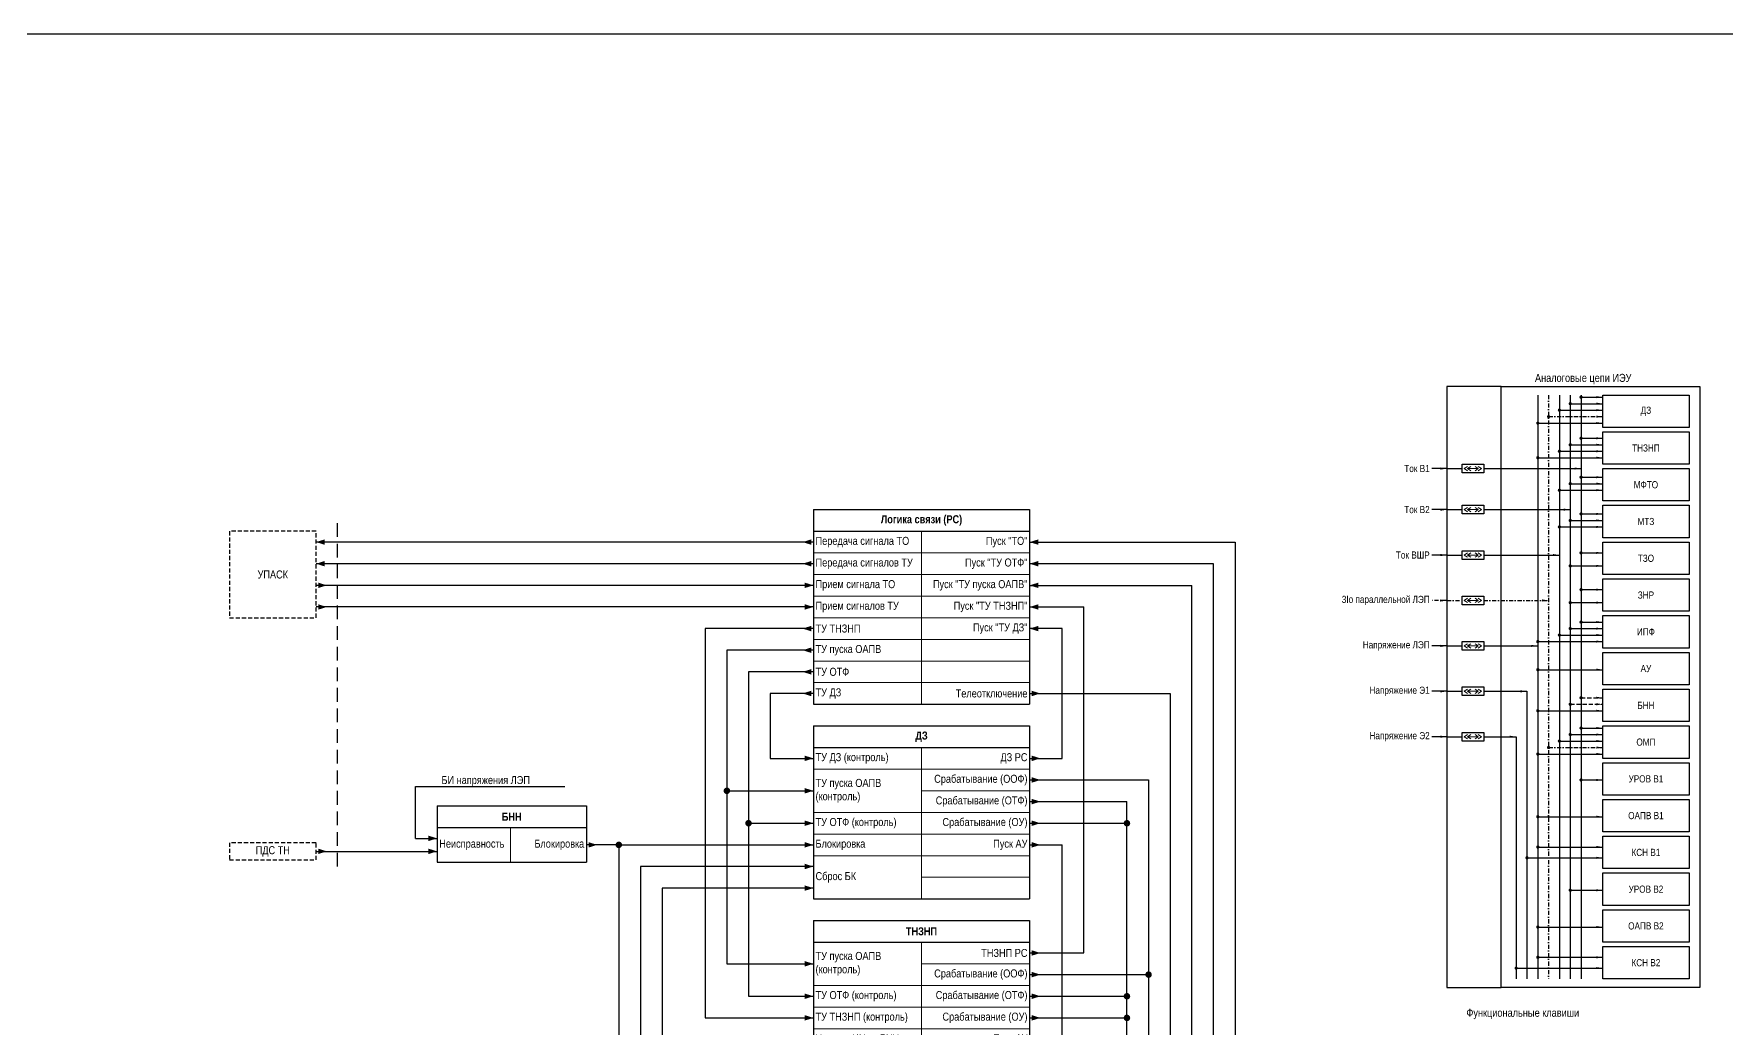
# Model space of a CAD drawing. Header units: millimetres. Extents: x -14593 to 14732, y -17400 to 5232.
# Drawn here: x 4914 to 5697, y -14575 to -14115 of the extents above; entities that cross this region are included whole.
import ezdxf

# ---------------------------------------------------------------- set-up
doc = ezdxf.new("R2010")
doc.units = ezdxf.units.MM
doc.linetypes.add('штриховая2', pattern=[9.525, 6.35, -3.175])
doc.linetypes.add('штрихпунктирная2', pattern=[12.7, 6.35, -3.175, 0, -3.175])
for name, color, linetype, lineweight in [('Основная', 7, 'Continuous', 30), ('Отключение_включение', 1, 'Continuous', 30), ('Тонкая', 7, 'Continuous', 18), ('Цепи внешние', 84, 'Continuous', 30), ('Цепи внутренние', 5, 'Continuous', 30), ('Цепи ТН', 200, 'Continuous', 30), ('Цепи ТТ', 23, 'Continuous', 30), ('Цепи ТТ  других присоединений', 23, 'штрихпунктирная2', 30)]:
    doc.layers.add(name, color=color, linetype=linetype, lineweight=lineweight)
doc.styles.add('Narrow', font='ARIALN.TTF')
doc.styles.add('Табл дан', font='ARIALN.TTF')
doc.styles.add('Табл загол', font='ARIALNB.TTF')

# ---------------------------------------------------------------- blocks, each defined once
blk = doc.blocks.new('Point')
at = {"layer": 'Основная', "color": 0, "const_width": 1.5}
blk.add_lwpolyline([(-0.75, 0, 1), (0.75, 0, 1)], format="xyb", close=True, dxfattribs=at)
blk = doc.blocks.new('*T495')
at = {"layer": 'Основная', "color": 0, "linetype": 'ByBlock', "lineweight": -2, "transparency": 16777216}
for p, q in [((0, 0), (100, 0)), ((0, 0), (0, -10)), ((100, 0), (100, -10))]:
    blk.add_line(p, q, dxfattribs=at)
at = {"layer": 'Основная', "color": 0, "linetype": 'ByBlock', "lineweight": 30, "transparency": 16777216}
for p, q in [((0, -10), (100, -10)), ((0, -10), (0, -90)), ((100, -10), (100, -90)), ((0, -90), (100, -90))]:
    blk.add_line(p, q, dxfattribs=at)
at = {"layer": 'Основная', "color": 0, "linetype": 'ByBlock', "lineweight": 18, "transparency": 16777216}
for p, q in [((50, -10), (50, -90)), ((0, -20), (100, -20)), ((0, -30), (100, -30)), ((0, -40), (100, -40)), ((0, -50), (100, -50)), ((0, -60), (100, -60)), ((0, -70), (100, -70)), ((0, -80), (100, -80))]:
    blk.add_line(p, q, dxfattribs=at)
at = {"layer": 'Основная', "color": 0, "transparency": 16777216, "char_height": 3.7}
for s, insert, width, attachment_point, style in [('Логика связи (РС)', (50, -5), 97, 5, 'Табл загол'), ('Передача сигнала ТО ', (1, -15), 48, 4, 'Табл дан'), ('Пуск "ТО"', (99, -15), 48, 6, 'Табл дан'), ('Передача сигналов ТУ', (1, -25), 48, 4, 'Табл дан'), ('Пуск "ТУ ОТФ"', (99, -25), 48, 6, 'Табл дан'), ('Прием сигнала ТО ', (1, -35), 48, 4, 'Табл дан'), ('Пуск "ТУ пуска ОАПВ"', (99, -35), 48, 6, 'Табл дан'), ('Прием сигналов ТУ', (1, -45), 48, 4, 'Табл дан'), ('Пуск "ТУ ТНЗНП" ', (99, -45), 48, 6, 'Табл дан'), ('ТУ ТНЗНП', (1, -55), 48, 4, 'Табл дан'), ('Пуск "ТУ ДЗ"', (99, -55), 48, 6, 'Табл дан'), ('ТУ пуска ОАПВ', (1, -65), 48, 4, 'Табл дан'), ('ТУ ОТФ', (1, -75), 48, 4, 'Табл дан'), ('ТУ ДЗ', (1, -85), 48, 4, 'Табл дан'), ('Телеотключение', (99, -85), 48, 6, 'Табл дан')]:
    blk.add_mtext(s, dxfattribs=dict(at, insert=insert, width=width, attachment_point=attachment_point, style=style))
blk = doc.blocks.new('*T494')
at = {"layer": 'Основная', "color": 0, "linetype": 'ByBlock', "lineweight": -2, "transparency": 16777216}
for p, q in [((0, 0), (69, 0)), ((0, 0), (0, -10)), ((69, 0), (69, -10))]:
    blk.add_line(p, q, dxfattribs=at)
at = {"layer": 'Основная', "color": 0, "linetype": 'ByBlock', "lineweight": 30, "transparency": 16777216}
for p, q in [((0, -10), (69, -10)), ((0, -10), (0, -26)), ((69, -10), (69, -26)), ((0, -26), (69, -26))]:
    blk.add_line(p, q, dxfattribs=at)
at = {"layer": 'Основная', "color": 0, "linetype": 'ByBlock', "lineweight": 18, "transparency": 16777216}
blk.add_line((34, -10), (34, -26), dxfattribs=at)
at = {"layer": 'Основная', "color": 0, "transparency": 16777216, "char_height": 3.7}
for s, insert, width, attachment_point, style in [('{\\C256;БНН}', (34.5, -5), 66, 5, 'Табл загол'), ('Неисправность', (1, -18), 32, 4, 'Табл дан'), ('Блокировка', (68, -18), 33, 6, 'Табл дан')]:
    blk.add_mtext(s, dxfattribs=dict(at, insert=insert, width=width, attachment_point=attachment_point, style=style))
blk = doc.blocks.new('*T486')
at = {"layer": 'Основная', "color": 0, "linetype": 'ByBlock', "lineweight": -2, "transparency": 16777216}
for p, q in [((0, 0), (100, 0)), ((0, 0), (0, -10)), ((100, 0), (100, -10))]:
    blk.add_line(p, q, dxfattribs=at)
at = {"layer": 'Основная', "color": 0, "linetype": 'ByBlock', "lineweight": 30, "transparency": 16777216}
for p, q in [((0, -10), (100, -10)), ((0, -10), (0, -80)), ((100, -10), (100, -80)), ((0, -80), (100, -80))]:
    blk.add_line(p, q, dxfattribs=at)
at = {"layer": 'Основная', "color": 0, "linetype": 'ByBlock', "lineweight": 18, "transparency": 16777216}
for p, q in [((50, -10), (50, -80)), ((50, -20), (100, -20)), ((0, -30), (100, -30)), ((0, -40), (100, -40)), ((0, -50), (100, -50)), ((0, -60), (100, -60)), ((50, -70), (100, -70))]:
    blk.add_line(p, q, dxfattribs=at)
at = {"layer": 'Основная', "color": 0, "transparency": 16777216, "char_height": 3.7}
for s, insert, width, attachment_point, style in [('{\\C256;ТНЗНП}', (50, -5), 97, 5, 'Табл загол'), ('ТУ пуска ОАПВ (контроль)', (1, -20), 48, 4, 'Табл дан'), ('ТНЗНП РС', (99, -15), 48, 6, 'Табл дан'), ('Срабатывание (ООФ)', (99, -25), 48, 6, 'Табл дан'), ('ТУ ОТФ (контроль)', (1, -35), 48, 4, 'Табл дан'), ('Срабатывание (ОТФ)', (99, -35), 48, 6, 'Табл дан'), ('ТУ ТНЗНП (контроль)', (1, -45), 48, 4, 'Табл дан'), ('Срабатывание (ОУ)', (99, -45), 48, 6, 'Табл дан'), ('{\\C256;Неиспр. ЦН от БНН}', (1, -55), 48, 4, 'Табл дан'), ('Пуск АУ', (99, -55), 48, 6, 'Табл дан'), ('Цикл ОАПВ', (1, -70), 48, 4, 'Табл дан')]:
    blk.add_mtext(s, dxfattribs=dict(at, insert=insert, width=width, attachment_point=attachment_point, style=style))
blk = doc.blocks.new('*T490')
at = {"layer": 'Основная', "color": 0, "linetype": 'ByBlock', "lineweight": -2, "transparency": 16777216}
for p, q in [((0, 0), (100, 0)), ((0, 0), (0, -10)), ((100, 0), (100, -10))]:
    blk.add_line(p, q, dxfattribs=at)
at = {"layer": 'Основная', "color": 0, "linetype": 'ByBlock', "lineweight": 30, "transparency": 16777216}
for p, q in [((0, -10), (100, -10)), ((0, -10), (0, -80)), ((100, -10), (100, -80)), ((0, -80), (100, -80))]:
    blk.add_line(p, q, dxfattribs=at)
at = {"layer": 'Основная', "color": 0, "linetype": 'ByBlock', "lineweight": 18, "transparency": 16777216}
for p, q in [((50, -10), (50, -80)), ((0, -20), (100, -20)), ((50, -30), (100, -30)), ((0, -40), (100, -40)), ((0, -50), (100, -50)), ((0, -60), (100, -60)), ((50, -70), (100, -70))]:
    blk.add_line(p, q, dxfattribs=at)
at = {"layer": 'Основная', "color": 0, "transparency": 16777216, "char_height": 3.7}
for s, insert, width, attachment_point, style in [('{\\C256;ДЗ}', (50, -5), 97, 5, 'Табл загол'), ('ТУ ДЗ (контроль)', (1, -15), 48, 4, 'Табл дан'), ('ДЗ РС', (99, -15), 48, 6, 'Табл дан'), ('Срабатывание (ООФ)', (99, -25), 48, 6, 'Табл дан'), ('ТУ пуска ОАПВ (контроль)', (1, -30), 48, 4, 'Табл дан'), ('Срабатывание (ОТФ)', (99, -35), 48, 6, 'Табл дан'), ('ТУ ОТФ (контроль)', (1, -45), 48, 4, 'Табл дан'), ('Срабатывание (ОУ)', (99, -45), 48, 6, 'Табл дан'), ('{\\C256;Блокировка}', (1, -55), 48, 4, 'Табл дан'), ('Пуск АУ', (99, -55), 48, 6, 'Табл дан'), ('Сброс БК', (1, -70), 48, 4, 'Табл дан')]:
    blk.add_mtext(s, dxfattribs=dict(at, insert=insert, width=width, attachment_point=attachment_point, style=style))

msp = doc.modelspace()

# ---------------------------------------------------------------- linework, layer by layer
at = {"layer": 'Основная', "ltscale": 0.3}
msp.add_lwpolyline([(5593, -14278), (5568, -14278), (5568, -14556), (5593, -14556)], dxfattribs=at)
msp.add_lwpolyline([(5593, -14278), (5685, -14278), (5685, -14556), (5593, -14556)], close=True, dxfattribs=at)
at = {"layer": 'Основная'}
for points in [[(5640, -14282), (5680, -14282), (5680, -14297), (5640, -14297)], [(5640, -14299), (5680, -14299), (5680, -14314), (5640, -14314)], [(5575, -14314), (5585, -14314), (5585, -14318), (5575, -14318)], [(5640, -14316), (5680, -14316), (5680, -14331), (5640, -14331)], [(5575, -14333), (5585, -14333), (5585, -14337), (5575, -14337)], [(5640, -14333), (5680, -14333), (5680, -14348), (5640, -14348)], [(5640, -14350), (5680, -14350), (5680, -14365), (5640, -14365)], [(5575, -14354), (5585, -14354), (5585, -14358), (5575, -14358)], [(5640, -14367), (5680, -14367), (5680, -14382), (5640, -14382)], [(5575, -14375), (5585, -14375), (5585, -14379), (5575, -14379)], [(5640, -14384), (5680, -14384), (5680, -14399), (5640, -14399)], [(5575, -14396), (5585, -14396), (5585, -14400), (5575, -14400)], [(5640, -14401), (5680, -14401), (5680, -14416), (5640, -14416)], [(5575, -14417), (5585, -14417), (5585, -14421), (5575, -14421)], [(5640, -14418), (5680, -14418), (5680, -14433), (5640, -14433)], [(5575, -14438), (5585, -14438), (5585, -14442), (5575, -14442)], [(5640, -14435), (5680, -14435), (5680, -14450), (5640, -14450)], [(5640, -14452), (5680, -14452), (5680, -14467), (5640, -14467)], [(5640, -14469), (5680, -14469), (5680, -14484), (5640, -14484)], [(5640, -14486), (5680, -14486), (5680, -14501), (5640, -14501)], [(5640, -14503), (5680, -14503), (5680, -14518), (5640, -14518)], [(5640, -14520), (5680, -14520), (5680, -14535), (5640, -14535)], [(5640, -14537), (5680, -14537), (5680, -14552), (5640, -14552)]]:
    msp.add_lwpolyline(points, close=True, dxfattribs=at)
at = {"layer": 'Отключение_включение'}
msp.add_lwpolyline([(4890, -14115), (5809, -14115), (5809, -15405), (4890, -15405)], close=True, dxfattribs=at)
at = {"layer": 'Отключение_включение', "ltscale": 0.3}
for points in [[(5045, -14350, 0, 2.5, 0), (5049, -14350, 0, 0, 0)], [(5270, -14350, 0, 2.5, 0), (5274, -14350, 0, 0, 0)], [(5375, -14350, 0, 2.5, 0), (5379, -14350, 0, 0, 0)], [(5050, -14370, 0, 2.5, 0), (5046, -14370, 0, 0, 0)], [(5275, -14370, 0, 2.5, 0), (5271, -14370, 0, 0, 0)], [(5380, -14420, 0, 2.5, 0), (5376, -14420, 0, 0, 0)], [(5380, -14460, 0, 2.5, 0), (5376, -14460, 0, 0, 0)], [(5380, -14470, 0, 2.5, 0), (5376, -14470, 0, 0, 0)], [(5380, -14480, 0, 2.5, 0), (5376, -14480, 0, 0, 0)], [(5380, -14550, 0, 2.5, 0), (5376, -14550, 0, 0, 0)], [(5380, -14560, 0, 2.5, 0), (5376, -14560, 0, 0, 0)], [(5380, -14570, 0, 2.5, 0), (5376, -14570, 0, 0, 0)]]:
    msp.add_lwpolyline(points, format="xyseb", dxfattribs=at)
for points in [[(5275, -14350), (5045, -14350)], [(5375, -14350), (5470, -14350)], [(5470, -14350), (5470, -14785)], [(5275, -14370), (5045, -14370)], [(5375, -14420), (5440, -14420)], [(5440, -14420), (5440, -14832)], [(5430, -14460), (5430, -14842)], [(5420, -14854), (5420, -14470)], [(5375, -14550), (5430, -14550)], [(5375, -14560), (5420, -14560), (5420, -14560)]]:
    msp.add_lwpolyline(points, dxfattribs=at)
at = {"layer": 'Отключение_включение'}
for points in [[(5375, -14460), (5430, -14460)], [(5375, -14470), (5420, -14470)], [(5375, -14480), (5420, -14480)], [(5375, -14570), (5420, -14570)]]:
    msp.add_lwpolyline(points, dxfattribs=at)
at = {"layer": 'Тонкая', "ltscale": 0.25}
for p, q in [((5576, -14316), (5577.5, -14315)), ((5577.5, -14317), (5576, -14316)), ((5577.5, -14316), (5579, -14315)), ((5579, -14317), (5577.5, -14316)), ((5582.5, -14316), (5581, -14315)), ((5581, -14317), (5582.5, -14316)), ((5584, -14316), (5582.5, -14315)), ((5582.5, -14317), (5584, -14316)), ((5576, -14335), (5577.5, -14334)), ((5577.5, -14336), (5576, -14335)), ((5577.5, -14335), (5579, -14334)), ((5579, -14336), (5577.5, -14335)), ((5582.5, -14335), (5581, -14334)), ((5581, -14336), (5582.5, -14335)), ((5584, -14335), (5582.5, -14334)), ((5582.5, -14336), (5584, -14335)), ((5576, -14356), (5577.5, -14355)), ((5577.5, -14357), (5576, -14356)), ((5577.5, -14356), (5579, -14355)), ((5579, -14357), (5577.5, -14356)), ((5582.5, -14356), (5581, -14355)), ((5581, -14357), (5582.5, -14356)), ((5584, -14356), (5582.5, -14355)), ((5582.5, -14357), (5584, -14356)), ((5576, -14377), (5577.5, -14376)), ((5577.5, -14377), (5579, -14376)), ((5582.5, -14377), (5581, -14376)), ((5584, -14377), (5582.5, -14376)), ((5577.5, -14378), (5576, -14377)), ((5579, -14378), (5577.5, -14377)), ((5581, -14378), (5582.5, -14377)), ((5582.5, -14378), (5584, -14377)), ((5576, -14398), (5577.5, -14397)), ((5577.5, -14399), (5576, -14398)), ((5577.5, -14398), (5579, -14397)), ((5579, -14399), (5577.5, -14398)), ((5582.5, -14398), (5581, -14397)), ((5581, -14399), (5582.5, -14398)), ((5584, -14398), (5582.5, -14397)), ((5582.5, -14399), (5584, -14398)), ((5576, -14419), (5577.5, -14418)), ((5577.5, -14420), (5576, -14419)), ((5577.5, -14419), (5579, -14418)), ((5579, -14420), (5577.5, -14419)), ((5582.5, -14419), (5581, -14418)), ((5581, -14420), (5582.5, -14419)), ((5584, -14419), (5582.5, -14418)), ((5582.5, -14420), (5584, -14419)), ((5576, -14440), (5577.5, -14439)), ((5577.5, -14440), (5579, -14439)), ((5582.5, -14440), (5581, -14439)), ((5584, -14440), (5582.5, -14439)), ((5577.5, -14441), (5576, -14440)), ((5579, -14441), (5577.5, -14440)), ((5581, -14441), (5582.5, -14440)), ((5582.5, -14441), (5584, -14440))]:
    msp.add_line(p, q, dxfattribs=at)
at = {"layer": 'Тонкая'}
for p, q in [((5582.5, -14316), (5577.5, -14316)), ((5582.5, -14335), (5577.5, -14335)), ((5582.5, -14356), (5577.5, -14356)), ((5582.5, -14377), (5577.5, -14377)), ((5582.5, -14398), (5577.5, -14398)), ((5582.5, -14419), (5577.5, -14419)), ((5582.5, -14440), (5577.5, -14440))]:
    msp.add_line(p, q, dxfattribs=at)
at = {"layer": 'Цепи внешние', "linetype": 'штриховая2', "ltscale": 0.3}
for points in [[(5045, -14345), (5005, -14345), (5005, -14385), (5045, -14385)], [(5045, -14489), (5005, -14489), (5005, -14497), (5045, -14497)]]:
    msp.add_lwpolyline(points, close=True, dxfattribs=at)
at = {"layer": 'Цепи внешние', "ltscale": 0.3}
for points in [[(5045, -14360, 0, 2.5, 0), (5049, -14360, 0, 0, 0)], [(5270, -14360, 0, 2.5, 0), (5274, -14360, 0, 0, 0)], [(5050, -14380, 0, 2.5, 0), (5046, -14380, 0, 0, 0)], [(5275, -14380, 0, 2.5, 0), (5271, -14380, 0, 0, 0)], [(5050, -14493, 0, 2.5, 0), (5046, -14493, 0, 0, 0)], [(5101, -14493, 0, 2.5, 0), (5097, -14493, 0, 0, 0)]]:
    msp.add_lwpolyline(points, format="xyseb", dxfattribs=at)
for points in [[(5275, -14360), (5045, -14360)], [(5275, -14380), (5045, -14380)]]:
    msp.add_lwpolyline(points, dxfattribs=at)
at = {"layer": 'Цепи внешние'}
msp.add_lwpolyline([(5045, -14493), (5101, -14493)], dxfattribs=at)
at = {"layer": 'Цепи внутренние', "linetype": 'штриховая2'}
msp.add_lwpolyline([(5055, -14500), (5055, -14340)], dxfattribs=at)
at = {"layer": 'Цепи внутренние', "ltscale": 0.3}
for points in [[(5375, -14360, 0, 2.5, 0), (5379, -14360, 0, 0, 0)], [(5375, -14370, 0, 2.5, 0), (5379, -14370, 0, 0, 0)], [(5375, -14380, 0, 2.5, 0), (5379, -14380, 0, 0, 0)], [(5270, -14390, 0, 2.5, 0), (5274, -14390, 0, 0, 0)], [(5375, -14390, 0, 2.5, 0), (5379, -14390, 0, 0, 0)], [(5270, -14400, 0, 2.5, 0), (5274, -14400, 0, 0, 0)], [(5270, -14410, 0, 2.5, 0), (5274, -14410, 0, 0, 0)], [(5270, -14420, 0, 2.5, 0), (5274, -14420, 0, 0, 0)], [(5275, -14450, 0, 2.5, 0), (5271, -14450, 0, 0, 0)], [(5380, -14450, 0, 2.5, 0), (5376, -14450, 0, 0, 0)], [(5275, -14465, 0, 2.5, 0), (5271, -14465, 0, 0, 0)], [(5101, -14487, 0, 2.5, 0), (5097, -14487, 0, 0, 0)], [(5275, -14480, 0, 2.5, 0), (5271, -14480, 0, 0, 0)], [(5175, -14490, 0, 2.5, 0), (5171, -14490, 0, 0, 0)], [(5275, -14490, 0, 2.5, 0), (5271, -14490, 0, 0, 0)], [(5380, -14490, 0, 2.5, 0), (5376, -14490, 0, 0, 0)], [(5275, -14500, 0, 2.5, 0), (5271, -14500, 0, 0, 0)], [(5275, -14510, 0, 2.5, 0), (5271, -14510, 0, 0, 0)], [(5380, -14540, 0, 2.5, 0), (5376, -14540, 0, 0, 0)], [(5275, -14545, 0, 2.5, 0), (5271, -14545, 0, 0, 0)], [(5275, -14560, 0, 2.5, 0), (5271, -14560, 0, 0, 0)], [(5275, -14570, 0, 2.5, 0), (5271, -14570, 0, 0, 0)]]:
    msp.add_lwpolyline(points, format="xyseb", dxfattribs=at)
for points in [[(5460, -14360), (5375, -14360)], [(5460, -14795), (5460, -14360)], [(5375, -14370), (5450, -14370)], [(5450, -14805), (5450, -14370)], [(5375, -14380), (5400, -14380)], [(5400, -14540), (5400, -14380)], [(5225, -14390), (5225, -14570)], [(5275, -14390), (5225, -14390)], [(5235, -14400), (5235, -14545)], [(5275, -14400), (5235, -14400)], [(5245, -14410), (5245, -14560)], [(5275, -14410), (5245, -14410)], [(5275, -14420), (5255, -14420)], [(5235, -14465), (5275, -14465)], [(5245, -14480), (5275, -14480)], [(5185, -14490), (5170, -14490)], [(5195, -14500), (5195, -15325)], [(5275, -14500), (5195, -14500)], [(5205, -14510), (5205, -15325)], [(5275, -14510), (5205, -14510)], [(5375, -14540), (5400, -14540)], [(5235, -14545), (5275, -14545)], [(5245, -14560), (5275, -14560)], [(5225, -14570), (5275, -14570)]]:
    msp.add_lwpolyline(points, dxfattribs=at)
at = {"layer": 'Цепи внутренние'}
for points in [[(5390, -14390), (5375, -14390)], [(5390, -14450), (5390, -14390)], [(5255, -14420), (5255, -14450)], [(5255, -14450), (5275, -14450)], [(5375, -14450), (5390, -14450)], [(5091, -14463), (5160, -14463)], [(5091, -14487), (5091, -14463)], [(5091, -14487), (5101, -14487)], [(5185, -14490), (5185, -14870)], [(5185, -14490), (5275, -14490)], [(5375, -14490), (5390, -14490)], [(5390, -14710), (5390, -14490)]]:
    msp.add_lwpolyline(points, dxfattribs=at)
at = {"layer": 'Цепи ТН', "ltscale": 0.3}
for points in [[(5610, -14282), (5610, -14552)], [(5610, -14295), (5640, -14295)], [(5610, -14311), (5640, -14311)], [(5568, -14398), (5561, -14398)], [(5568, -14398), (5575, -14398)], [(5585, -14398), (5610, -14398)], [(5610, -14396), (5640, -14396)], [(5610, -14409), (5640, -14409)], [(5568, -14419), (5561, -14419)], [(5568, -14419), (5575, -14419)], [(5585, -14419), (5605, -14419)], [(5605, -14419), (5605, -14552)], [(5610, -14428), (5640, -14428)], [(5568, -14440), (5561, -14440)], [(5568, -14440), (5575, -14440)], [(5585, -14440), (5600, -14440)], [(5600, -14440), (5600, -14552)], [(5610, -14448), (5640, -14448)], [(5610, -14477), (5640, -14477)], [(5610, -14491), (5640, -14491)], [(5605, -14496), (5640, -14496)], [(5610, -14528), (5640, -14528)], [(5600, -14547), (5640, -14547)], [(5610, -14542), (5640, -14542)]]:
    msp.add_lwpolyline(points, dxfattribs=at)
at = {"layer": 'Цепи ТН'}
for points in [[(5640, -14295, 0, 1, 0), (5637, -14295, 0, 0, 0)], [(5640, -14311, 0, 1, 0), (5637, -14311, 0, 0, 0)], [(5568, -14398, 0, 1, 0), (5565, -14398, 0, 0, 0)], [(5610, -14398, 0, 1, 0), (5607, -14398, 0, 0, 0)], [(5640, -14396, 0, 1, 0), (5637, -14396, 0, 0, 0)], [(5640, -14409, 0, 1, 0), (5637, -14409, 0, 0, 0)], [(5568, -14419, 0, 1, 0), (5565, -14419, 0, 0, 0)], [(5605, -14419, 0, 1, 0), (5602, -14419, 0, 0, 0)], [(5640, -14428, 0, 1, 0), (5637, -14428, 0, 0, 0)], [(5568, -14440, 0, 1, 0), (5565, -14440, 0, 0, 0)], [(5600, -14440, 0, 1, 0), (5597, -14440, 0, 0, 0)], [(5640, -14448, 0, 1, 0), (5637, -14448, 0, 0, 0)], [(5640, -14477, 0, 1, 0), (5637, -14477, 0, 0, 0)], [(5640, -14491, 0, 1, 0), (5637, -14491, 0, 0, 0)], [(5640, -14496, 0, 1, 0), (5637, -14496, 0, 0, 0)], [(5640, -14528, 0, 1, 0), (5637, -14528, 0, 0, 0)], [(5640, -14542, 0, 1, 0), (5637, -14542, 0, 0, 0)], [(5640, -14547, 0, 1, 0), (5637, -14547, 0, 0, 0)]]:
    msp.add_lwpolyline(points, format="xyseb", dxfattribs=at)
at = {"layer": 'Цепи ТТ', "ltscale": 0.3}
for points in [[(5620, -14282), (5620, -14552)], [(5625, -14282), (5625, -14552)], [(5630, -14282), (5630, -14552)], [(5620, -14289), (5640, -14289)], [(5625, -14286), (5640, -14286)], [(5630, -14283), (5640, -14283)], [(5625, -14305), (5640, -14305)], [(5630, -14302), (5640, -14302)], [(5620, -14308), (5640, -14308)], [(5568, -14316), (5561, -14316)], [(5568, -14316), (5561, -14316)], [(5568, -14316), (5575, -14316)], [(5585, -14316), (5630, -14316)], [(5630, -14320), (5640, -14320)], [(5620, -14326), (5640, -14326)], [(5625, -14323), (5640, -14323)], [(5568, -14335), (5561, -14335)], [(5568, -14335), (5575, -14335)], [(5585, -14335), (5625, -14335)], [(5630, -14337), (5640, -14337)], [(5620, -14343), (5640, -14343)], [(5625, -14340), (5640, -14340)], [(5568, -14356), (5561, -14356)], [(5568, -14356), (5575, -14356)], [(5585, -14356), (5620, -14356)], [(5630, -14355), (5640, -14355)], [(5625, -14361), (5640, -14361)], [(5630, -14372), (5640, -14372)], [(5625, -14378), (5640, -14378)], [(5625, -14390), (5640, -14390)], [(5630, -14387), (5640, -14387)], [(5620, -14393), (5640, -14393)], [(5625, -14439), (5640, -14439)], [(5630, -14436), (5640, -14436)], [(5620, -14442), (5640, -14442)], [(5630, -14460), (5640, -14460)], [(5625, -14511), (5640, -14511)]]:
    msp.add_lwpolyline(points, dxfattribs=at)
at = {"layer": 'Цепи ТТ'}
for points in [[(5640, -14283, 0, 1, 0), (5637, -14283, 0, 0, 0)], [(5640, -14286, 0, 1, 0), (5637, -14286, 0, 0, 0)], [(5640, -14289, 0, 1, 0), (5637, -14289, 0, 0, 0)], [(5640, -14292, 0, 1, 0), (5637, -14292, 0, 0, 0)], [(5640, -14302, 0, 1, 0), (5637, -14302, 0, 0, 0)], [(5640, -14305, 0, 1, 0), (5637, -14305, 0, 0, 0)], [(5640, -14308, 0, 1, 0), (5637, -14308, 0, 0, 0)], [(5568, -14316, 0, 1, 0), (5565, -14316, 0, 0, 0)], [(5630, -14316, 0, 1, 0), (5627, -14316, 0, 0, 0)], [(5640, -14320, 0, 1, 0), (5637, -14320, 0, 0, 0)], [(5640, -14323, 0, 1, 0), (5637, -14323, 0, 0, 0)], [(5640, -14326, 0, 1, 0), (5637, -14326, 0, 0, 0)], [(5568, -14335, 0, 1, 0), (5565, -14335, 0, 0, 0)], [(5625, -14335, 0, 1, 0), (5622, -14335, 0, 0, 0)], [(5640, -14337, 0, 1, 0), (5637, -14337, 0, 0, 0)], [(5640, -14340, 0, 1, 0), (5637, -14340, 0, 0, 0)], [(5640, -14343, 0, 1, 0), (5637, -14343, 0, 0, 0)], [(5568, -14356, 0, 1, 0), (5565, -14356, 0, 0, 0)], [(5620, -14356, 0, 1, 0), (5617, -14356, 0, 0, 0)], [(5640, -14355, 0, 1, 0), (5637, -14355, 0, 0, 0)], [(5640, -14361, 0, 1, 0), (5637, -14361, 0, 0, 0)], [(5640, -14372, 0, 1, 0), (5637, -14372, 0, 0, 0)], [(5568, -14377, 0, 1, 0), (5565, -14377, 0, 0, 0)], [(5615, -14377, 0, 1, 0), (5612, -14377, 0, 0, 0)], [(5640, -14378, 0, 1, 0), (5637, -14378, 0, 0, 0)], [(5640, -14387, 0, 1, 0), (5637, -14387, 0, 0, 0)], [(5640, -14390, 0, 1, 0), (5637, -14390, 0, 0, 0)], [(5640, -14393, 0, 1, 0), (5637, -14393, 0, 0, 0)], [(5640, -14436, 0, 1, 0), (5637, -14436, 0, 0, 0)], [(5640, -14439, 0, 1, 0), (5637, -14439, 0, 0, 0)], [(5640, -14442, 0, 1, 0), (5637, -14442, 0, 0, 0)], [(5640, -14445, 0, 1, 0), (5637, -14445, 0, 0, 0)], [(5640, -14460, 0, 1, 0), (5637, -14460, 0, 0, 0)], [(5640, -14511, 0, 1, 0), (5637, -14511, 0, 0, 0)]]:
    msp.add_lwpolyline(points, format="xyseb", dxfattribs=at)
at = {"layer": 'Цепи ТТ', "linetype": 'штриховая2', "ltscale": 0.3}
for points in [[(5630, -14422), (5640, -14422)], [(5625, -14425), (5640, -14425)]]:
    msp.add_lwpolyline(points, dxfattribs=at)
at = {"layer": 'Цепи ТТ', "linetype": 'штриховая2'}
for points in [[(5640, -14422, 0, 1, 0), (5637, -14422, 0, 0, 0)], [(5640, -14425, 0, 1, 0), (5637, -14425, 0, 0, 0)]]:
    msp.add_lwpolyline(points, format="xyseb", dxfattribs=at)
at = {"layer": 'Цепи ТТ  других присоединений', "ltscale": 0.3}
for points in [[(5615, -14282), (5615, -14552)], [(5615, -14292), (5640, -14292)], [(5568, -14377), (5561, -14377)], [(5568, -14377), (5575, -14377)], [(5585, -14377), (5615, -14377)], [(5615, -14445), (5640, -14445)]]:
    msp.add_lwpolyline(points, dxfattribs=at)

# ---------------------------------------------------------------- block references
for name, p in [('*T495', (5275, -14335)), ('*T490', (5275, -14435)), ('*T494', (5101, -14472)), ('*T486', (5275, -14525))]:
    msp.add_blockref(name, p)
at = {"layer": 'Отключение_включение'}
for p in [(5420, -14480), (5430, -14550), (5420, -14560), (5420, -14570)]:
    msp.add_blockref('Point', p, dxfattribs=at)
at = {"layer": 'Цепи внутренние'}
for p in [(5235, -14465), (5245, -14480), (5185, -14490)]:
    msp.add_blockref('Point', p, dxfattribs=at)
at = {"layer": 'Цепи ТН', "xscale": 0.5, "yscale": 0.5, "zscale": 0.5}
for p in [(5610, -14295), (5610, -14311), (5610, -14396), (5610, -14409), (5610, -14428), (5610, -14448), (5610, -14477), (5610, -14491), (5605, -14496), (5610, -14528), (5600, -14547), (5610, -14542)]:
    msp.add_blockref('Point', p, dxfattribs=at)
at = {"layer": 'Цепи ТТ', "xscale": 0.5, "yscale": 0.5, "zscale": 0.5}
for p in [(5630, -14283), (5620, -14289), (5625, -14286), (5615, -14292), (5625, -14305), (5630, -14302), (5620, -14308), (5630, -14320), (5620, -14326), (5625, -14323), (5630, -14337), (5620, -14343), (5625, -14340), (5625, -14361), (5630, -14355), (5630, -14372), (5625, -14378), (5625, -14390), (5630, -14387), (5620, -14393), (5630, -14422), (5625, -14425), (5625, -14439), (5630, -14436), (5615, -14445), (5620, -14442), (5630, -14460), (5625, -14511)]:
    msp.add_blockref('Point', p, dxfattribs=at)

# ---------------------------------------------------------------- texts
at = {"layer": 'Основная', "style": 'Narrow'}
for s, insert, char_height, width, attachment_point in [('Аналоговые цепи ИЭУ', (5631, -14277), 3.7, 89, 8), ('ДЗ', (5660, -14289.5), 3.3, 40, 5), ('ТНЗНП', (5660, -14306.5), 3.3, 40, 5), ('Ток В1', (5560, -14316), 3.3, 26, 6), ('МФТО', (5660, -14323.5), 3.3, 40, 5), ('Ток В2', (5560, -14335), 3.3, 26, 6), ('МТЗ', (5660, -14340.5), 3.3, 40, 5), ('Ток ВШР', (5560, -14356), 3.3, 26, 6), ('ТЗО', (5660, -14357.5), 3.3, 40, 5), ('УПАСК', (5025, -14365), 3.7, 40, 5), ('3Io параллельной ЛЭП', (5560, -14377), 3.3, 71.4983, 6), ('ЗНР', (5660, -14374.5), 3.3, 40, 5), ('ИПФ', (5660, -14391.5), 3.3, 40, 5), ('Напряжение ЛЭП', (5560, -14398), 3.3, 42, 6), ('АУ', (5660, -14408.5), 3.3, 40, 5), ('Напряжение Э1', (5560, -14419), 3.3, 42, 6), ('БНН', (5660, -14425.5), 3.3, 40, 5), ('Напряжение Э2', (5560, -14440), 3.3, 42, 6), ('ОМП', (5660, -14442.5), 3.3, 40, 5), ('БИ напряжения ЛЭП', (5103, -14463), 3.7, 57, 7), ('УРОВ В1', (5660, -14459.5), 3.3, 40, 5), ('ОАПВ В1', (5660, -14476.5), 3.3, 40, 5), ('ПДС ТН', (5025, -14493), 3.7, 40, 5), ('КСН В1', (5660, -14493.5), 3.3, 40, 5), ('УРОВ В2', (5660, -14510.5), 3.3, 40, 5), ('ОАПВ В2', (5660, -14527.5), 3.3, 40, 5), ('КСН В2', (5660, -14544.5), 3.3, 40, 5), ('Функциональные клавиши', (5603.07, -14570.6), 3.7, 94, 8)]:
    msp.add_mtext(s, dxfattribs=dict(at, insert=insert, char_height=char_height, width=width, attachment_point=attachment_point))

doc.saveas('drawing.dxf')
